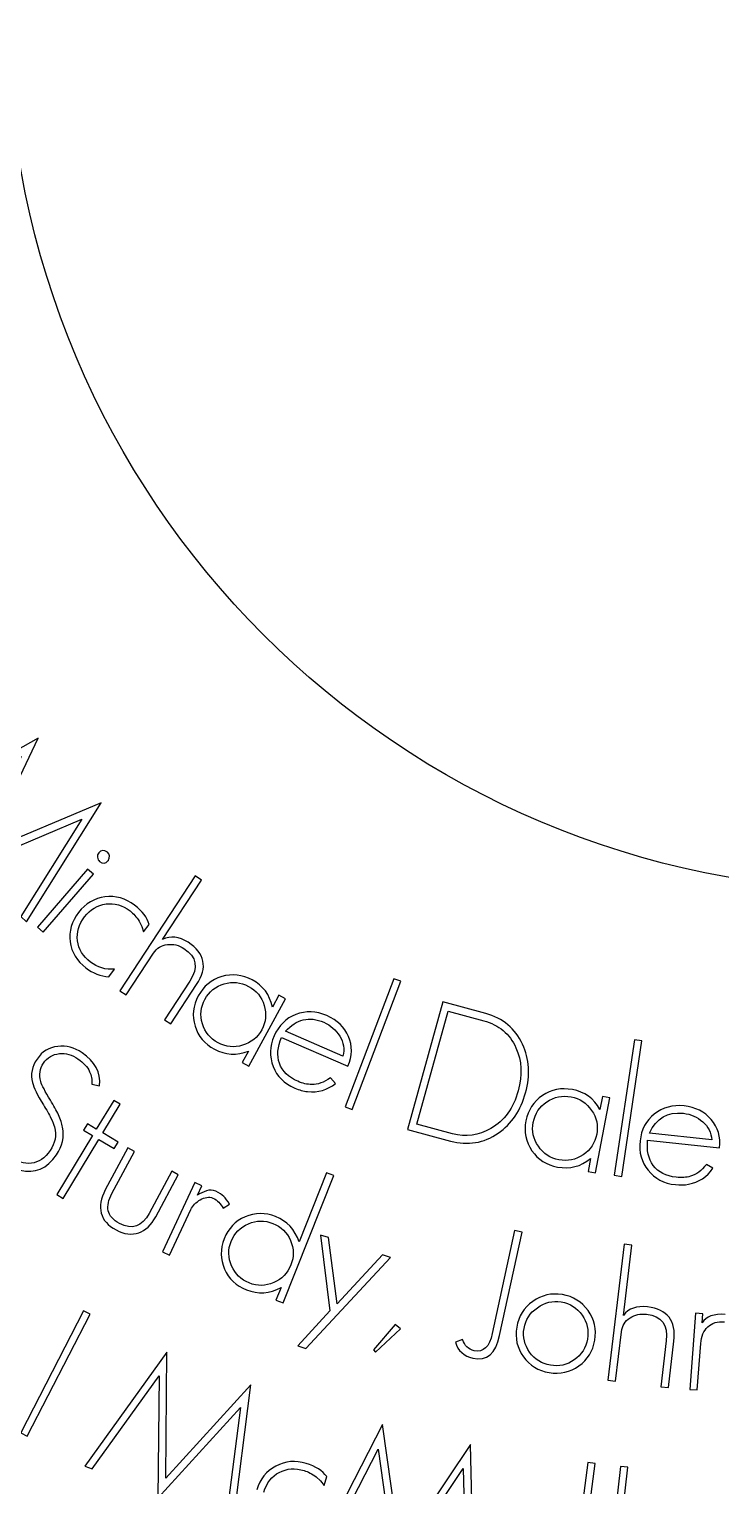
# Model space of a CAD drawing. Extents: x 17 to 567, y 64 to 412.
# Drawn here: x 116 to 167.2, y 141.6 to 249.4 of the extents above; entities that cross this region are included whole.
import ezdxf

# ---------------------------------------------------------------- set-up
doc = ezdxf.new("R2010")
doc.units = 0
doc.layers.add('Names', color=7, linetype='CONTINUOUS')

msp = doc.modelspace()

# ---------------------------------------------------------------- linework, layer by layer
at = {"layer": 'Names', "color": 7}
for points in [[(115.770925, 183.306793), (121.324613, 192.128521), (112.634403, 188.470935), (116.654876, 196.915286), (107.544404, 191.774538), (107.937356, 191.370046), (115.395939, 195.564718), (111.478032, 187.369902), (119.892301, 190.916642), (115.368014, 183.721508), (115.770925, 183.306793)], [(121.836544, 187.843324), (121.836544, 187.843135)], [(117.025414, 182.547599), (120.738076, 186.845406), (120.306925, 187.21044), (116.594263, 182.912611), (117.025414, 182.547599)], [(125.862797, 182.018548), (128.740685, 186.405049), (128.265309, 186.710738), (122.690199, 178.213193), (123.165613, 177.90749), (125.192344, 180.996666)], [(124.13225, 183.377267), (124.313005, 182.98092), (124.455182, 182.57958), (124.867732, 183.112074)], [(121.879411, 179.254796), (121.879521, 179.254796)], [(121.879521, 179.254796), (122.30875, 179.80888)], [(139.899748, 169.431349), (143.50542, 178.914428), (142.987499, 179.107507), (139.381809, 169.624426), (139.899748, 169.431349)], [(127.875764, 178.927873), (125.999847, 176.068615), (126.475614, 175.762641)], [(126.475614, 175.762641), (128.381859, 178.668166)], [(132.261068, 172.633987), (134.966831, 177.614461), (134.467202, 177.880495), (133.995541, 177.012306)], [(149.794739, 176.525871), (146.619366, 177.38563), (144.014139, 167.95533), (147.1895, 167.095593)], [(147.339143, 167.636946), (144.697535, 168.352188), (147.007363, 176.713123), (149.648949, 175.99789)], [(133.208285, 175.332243), (133.208395, 175.332314)], [(134.681711, 174.76155), (139.587317, 172.641568)], [(139.220143, 173.382934), (134.973207, 175.218096)], [(132.226705, 173.756312), (131.761439, 172.899928), (132.261068, 172.633987)], [(159.866849, 164.477742), (161.365661, 174.501144), (160.818263, 174.581428), (159.319423, 164.558004), (159.866849, 164.477742)], [(139.220143, 173.382934), (139.220143, 173.382934)], [(138.670414, 171.349566), (138.29562, 171.765491)], [(120.619396, 171.297752), (121.194711, 171.187979)], [(152.205049, 170.819803), (152.20503, 170.819803)], [(152.751748, 170.671685), (152.751838, 170.671685)], [(157.933559, 164.736947), (159.000467, 170.292547), (158.443137, 170.397534), (158.257138, 169.429117)], [(122.277508, 166.532238), (122.568803, 167.012911), (121.436579, 167.691491), (122.722973, 169.814229), (122.239628, 170.103904), (120.953253, 167.981167), (120.292842, 168.376961), (120.001572, 167.896292), (120.661958, 167.500498), (118.018069, 163.137604), (118.501411, 162.847926), (121.145303, 167.210819), (122.277508, 166.532238)], [(158.017043, 167.59242), (158.017043, 167.59242)], [(161.790645, 167.162813), (167.110918, 166.580219)], [(166.537953, 167.180237), (161.932191, 167.684605)], [(166.537953, 167.180237), (166.537953, 167.180237)], [(118.006357, 166.073681), (118.006266, 166.073751)], [(122.110709, 163.20536), (123.785178, 166.320984), (123.287488, 166.585533), (121.61301, 163.469913)], [(157.559666, 165.797219), (157.376176, 164.841933), (157.933559, 164.736947)], [(166.622738, 165.076832), (166.140076, 165.363855)], [(125.352917, 161.482004), (127.027415, 164.597622), (126.541951, 164.855669), (124.867453, 161.740046)], [(128.446445, 163.080883), (128.772226, 163.775873), (128.260746, 164.012996), (125.858101, 158.887445), (126.369575, 158.650322), (127.951989, 162.026067)], [(134.783212, 155.116186), (138.537338, 164.535982), (138.012732, 164.742743), (135.973408, 159.625727)], [(130.339078, 162.127963), (130.811439, 162.422411)], [(125.352917, 161.482114), (125.352917, 161.482004)], [(142.74226, 158.474173), (142.152457, 158.663595), (138.782126, 155.05507), (138.142952, 159.950898), (137.566736, 160.135979), (138.260105, 154.517553), (135.876778, 151.944586), (136.479384, 151.751058), (142.74226, 158.474173)], [(150.827173, 152.703931), (152.485124, 160.360676), (151.933044, 160.478899), (150.280906, 152.849097)], [(159.991318, 154.188595), (160.608208, 159.38307), (160.047776, 159.448836), (158.852766, 149.386104), (159.413177, 149.320335), (159.84761, 152.978502)], [(135.367378, 157.920614), (135.36731, 157.920109)], [(134.634289, 156.2647), (134.258849, 155.322648), (134.783212, 155.116186)], [(115.840984, 145.256817), (120.488219, 154.269731), (119.999133, 154.520056), (115.351896, 145.507154), (115.840984, 145.256817)], [(165.838468, 153.631948), (165.889618, 154.314545), (165.326856, 154.356088), (164.905405, 148.7165), (165.46817, 148.674957), (165.724321, 152.102558)], [(143.48723, 153.194803), (143.078705, 153.521836), (141.493206, 151.64514), (141.632186, 151.478539), (143.48723, 153.194803)], [(148.087086, 152.40843), (147.552139, 152.214682)], [(150.827173, 152.703792), (150.827173, 152.703931)], [(157.331602, 152.441944), (157.331602, 152.441944)], [(157.874809, 152.350851), (157.874809, 152.350851)], [(163.163699, 152.2991), (162.761577, 148.91315), (163.322421, 148.847294)], [(163.322421, 148.847294), (163.731047, 152.288009)], [(131.091988, 138.74334), (132.408069, 149.055128), (126.095514, 142.138716), (126.185707, 151.473654), (120.115451, 143.035881), (120.639784, 142.830942), (125.615285, 149.726131), (125.51327, 140.660295), (131.623167, 147.361918), (130.554586, 138.953694), (131.091988, 138.74334)], [(148.904582, 134.247509), (148.656737, 144.639377), (143.454315, 136.859546), (142.140996, 146.102753), (137.406702, 136.854779), (137.955934, 136.730173), (141.839549, 144.289661), (143.100532, 135.310733), (148.134843, 142.847969), (148.341385, 134.375127), (148.904582, 134.247509)], [(156.598025, 133.192622), (157.911986, 143.240362), (157.36675, 143.311132), (156.052766, 133.263366), (156.598025, 133.192622)], [(159.187289, 132.883549), (160.331836, 142.951843), (159.785468, 143.013509), (158.64091, 132.945192), (159.187289, 132.883549)], [(137.239652, 142.246886), (137.547517, 141.938609), (137.821357, 141.612287), (138.017397, 142.254303)]]:
    msp.add_lwpolyline(points, dxfattribs=at)
for points in [[(179.056933, 185.631686), (143.328819, 185.631686), (114.371656, 214.588869), (114.371656, 250.316963)], [(121.142678, 188.430685), (121.059795, 188.320683), (121.023086, 188.207938), (121.032216, 188.091959)], [(121.032216, 188.091959), (121.062346, 187.958222), (121.116, 187.85895), (121.19288, 187.793774)], [(121.786294, 188.480638), (121.519053, 188.634683), (121.304524, 188.618015), (121.142678, 188.430685)], [(121.19288, 187.793774), (121.424294, 187.597965), (121.638845, 187.614393), (121.836544, 187.843324)], [(121.836544, 187.843135), (121.978273, 188.119845), (121.961385, 188.332333), (121.786294, 188.480638)], [(121.595368, 185.165433), (120.806676, 185.062506), (120.154161, 184.677733), (119.637813, 184.011254)], [(120.077021, 183.677851), (120.509081, 184.235592), (121.041823, 184.555889), (121.675271, 184.638781)], [(123.787919, 184.553408), (123.114912, 185.064408), (122.384064, 185.268407), (121.595368, 185.165433)], [(121.675271, 184.638781), (122.295883, 184.719767), (122.887878, 184.54659), (123.451236, 184.118693)], [(124.867732, 183.112074), (124.726006, 183.634027), (124.366017, 184.114448), (123.787919, 184.553408)], [(119.637813, 184.011254), (119.121657, 183.344992), (118.915575, 182.621504), (119.019602, 181.840694)], [(119.562685, 181.911588), (119.479201, 182.53868), (119.650575, 183.12743), (120.077021, 183.677851)], [(123.451236, 184.118693), (123.70019, 183.929728), (123.927201, 183.682527), (124.13225, 183.377267)], [(127.749354, 181.801516), (127.084317, 182.229125), (126.455461, 182.301467), (125.862797, 182.018548)], [(119.019602, 181.840694), (119.123666, 181.059878), (119.512114, 180.413979), (120.185101, 179.902979)], [(120.521973, 180.33768), (119.965989, 180.759842), (119.646212, 181.284491), (119.562685, 181.911588)], [(125.192344, 180.996666), (125.443429, 181.379337), (125.787421, 181.593473), (126.224366, 181.639072)], [(126.224366, 181.639072), (126.653276, 181.689722), (127.061121, 181.590922), (127.447906, 181.342137)], [(127.447906, 181.342137), (128.391169, 180.735608), (128.533782, 179.930846), (127.875764, 178.927873)], [(128.381859, 178.668166), (129.220603, 179.946594), (129.00975, 180.991047), (127.749354, 181.801516)], [(122.30875, 179.80888), (121.644531, 179.761433), (121.048952, 179.937593), (120.521973, 180.33768)], [(120.185101, 179.902979), (120.697334, 179.514051), (121.2621, 179.298002), (121.879411, 179.254796)], [(130.238974, 179.261093), (129.477076, 179.034474), (128.899615, 178.559327), (128.506556, 177.835806)], [(132.496549, 179.023199), (131.765652, 179.412338), (131.013135, 179.49164), (130.238974, 179.261093)], [(133.995541, 177.012306), (133.799961, 177.924841), (133.300512, 178.595133), (132.496549, 179.023199)], [(128.993841, 177.576195), (129.308425, 178.155225), (129.784139, 178.539448), (130.420979, 178.72894)], [(130.420979, 178.72894), (131.045269, 178.91471), (131.649744, 178.851947), (132.23437, 178.540658)], [(132.23437, 178.540658), (132.811071, 178.233615), (133.195122, 177.764835), (133.386528, 177.134362)], [(128.506556, 177.835806), (128.113454, 177.11227), (128.033162, 176.367209), (128.265668, 175.600656)], [(128.81584, 175.774254), (128.624595, 176.404865), (128.683695, 177.005511), (128.993841, 177.576195)], [(133.386528, 177.134362), (133.577773, 176.503869), (133.518662, 175.903176), (133.208285, 175.332243)], [(129.967536, 174.367958), (129.39106, 174.674891), (129.007156, 175.143651), (128.81584, 175.774254)], [(135.731823, 176.459351), (135.003469, 176.176494), (134.467721, 175.645961), (134.124601, 174.867739)], [(134.973207, 175.218096), (135.776137, 176.126213), (136.718427, 176.346578), (137.800083, 175.87917)], [(138.021449, 176.381275), (137.235607, 176.72083), (136.472411, 176.746826), (135.731823, 176.459351)], [(137.800083, 175.87917), (138.315621, 175.656432), (138.709273, 175.316975), (138.981059, 174.860912)], [(139.632967, 174.833184), (139.33619, 175.529223), (138.799034, 176.045238), (138.021449, 176.381275)], [(149.648949, 175.99789), (150.778653, 175.692009), (151.573645, 175.022465), (152.033896, 173.989232)], [(152.522685, 174.254081), (151.984936, 175.421804), (151.075627, 176.179048), (149.794739, 176.525871)], [(128.265668, 175.600656), (128.494824, 174.846666), (128.974746, 174.275104), (129.705611, 173.885945)], [(133.208395, 175.332314), (132.893966, 174.753532), (132.418339, 174.3694), (131.781451, 174.179907)], [(134.124601, 174.867739), (133.785285, 174.098193), (133.76091, 173.346858), (134.051528, 172.613687)], [(134.516021, 172.846125), (134.316557, 173.420461), (134.372014, 174.058913), (134.681711, 174.76155)], [(138.981059, 174.860912), (139.266131, 174.389068), (139.345822, 173.896415), (139.220143, 173.382934)], [(139.587317, 172.641568), (139.923001, 173.402924), (139.938227, 174.133448), (139.632967, 174.833184)], [(118.092166, 174.098094), (117.457635, 174.032624), (116.948416, 173.721197), (116.564526, 173.163837)], [(119.904304, 173.627031), (119.328576, 174.01917), (118.724539, 174.17619), (118.092166, 174.098094)], [(118.222779, 173.560875), (118.689414, 173.608323), (119.14621, 173.479892), (119.593196, 173.175411)], [(121.194711, 171.187979), (121.288505, 172.164138), (120.858317, 172.977158), (119.904304, 173.627031)], [(129.705611, 173.885945), (130.517739, 173.453563), (131.358107, 173.410358), (132.226705, 173.756312)], [(131.781451, 174.179907), (131.157051, 173.993914), (130.552385, 174.056669), (129.967536, 174.367958)], [(152.033896, 173.989232), (152.466678, 173.029883), (152.523735, 171.973392), (152.205049, 170.819803)], [(152.751838, 170.671685), (153.109433, 171.966117), (153.033075, 173.160236), (152.522685, 174.254081)], [(116.564526, 173.163837), (116.180644, 172.60647), (116.068867, 172.024147), (116.229181, 171.416884)], [(116.837254, 171.500529), (116.701234, 172.013925), (116.76538, 172.462642), (117.030091, 172.846715)], [(117.030091, 172.846715), (117.325634, 173.275803), (117.723186, 173.513857), (118.222779, 173.560875)], [(119.593196, 173.175411), (120.017269, 172.886514), (120.304803, 172.568921), (120.455769, 172.222648)], [(134.051528, 172.613687), (134.333536, 171.884193), (134.86745, 171.349656), (135.653292, 171.0101)], [(135.87467, 171.512174), (135.181679, 171.81164), (134.728788, 172.256269), (134.516021, 172.846125)], [(117.553235, 170.116796), (117.161502, 170.759806), (116.922829, 171.221053), (116.837254, 171.500529)], [(120.455769, 172.222648), (120.584708, 171.957848), (120.639256, 171.649551), (120.619396, 171.297752)], [(136.91568, 171.271159), (136.576793, 171.278158), (136.22979, 171.358746), (135.87467, 171.512174)], [(138.29562, 171.765491), (137.805448, 171.429559), (137.34546, 171.264789), (136.91568, 171.271159)], [(116.229181, 171.416884), (116.318673, 171.046326), (116.586708, 170.498697), (117.033514, 169.77395)], [(135.653292, 171.0101), (135.982891, 170.867685), (136.297168, 170.781698), (136.596123, 170.752206)], [(136.596123, 170.752206), (137.376521, 170.673928), (138.067946, 170.873172), (138.670414, 171.349566)], [(152.20503, 170.819803), (151.847434, 169.525374), (151.174659, 168.595486), (150.1867, 168.030025)], [(150.719062, 167.673124), (151.71411, 168.368915), (152.391689, 169.368433), (152.751748, 170.671685)], [(153.991211, 170.454924), (153.333543, 170.011841), (152.927197, 169.386764), (152.772197, 168.579687)], [(156.216514, 170.900409), (155.401253, 171.053774), (154.659485, 170.905404), (153.991211, 170.454924)], [(154.326587, 170.001641), (154.865524, 170.364712), (155.461053, 170.484873), (156.113189, 170.362138)], [(156.113189, 170.362138), (156.756487, 170.240954), (157.265223, 169.908375), (157.63934, 169.364098)], [(158.257138, 169.429117), (157.793515, 170.241183), (157.113289, 170.731617), (156.216514, 170.900409)], [(117.033514, 169.77395), (117.270316, 169.391116), (117.457085, 169.064672), (117.593813, 168.794608)], [(118.150344, 169.021221), (117.999259, 169.351046), (117.800236, 169.716241), (117.553235, 170.116796)], [(153.315882, 168.477263), (153.4398, 169.123143), (153.776815, 169.631273), (154.326587, 170.001641)], [(157.63934, 169.364098), (158.013459, 168.819844), (158.139367, 168.229288), (158.017043, 167.59242)], [(161.932191, 167.684605), (162.426625, 168.787761), (163.260365, 169.275069), (164.433402, 169.146626)], [(164.494244, 169.691154), (163.641995, 169.784547), (162.905403, 169.585033), (162.284441, 169.092702)], [(166.49731, 168.68648), (166.005208, 169.263887), (165.337527, 169.598797), (164.494244, 169.691154)], [(117.593813, 168.794608), (117.730516, 168.524532), (117.818146, 168.304419), (117.856855, 168.134233)], [(118.452113, 168.126816), (118.40186, 168.39326), (118.301488, 168.691382), (118.150344, 169.021221)], [(152.772197, 168.579687), (152.617241, 167.772602), (152.767202, 167.038155), (153.221715, 166.37635)], [(153.69365, 166.705777), (153.319559, 167.250192), (153.193629, 167.840674), (153.315882, 168.477263)], [(162.284441, 169.092702), (161.673754, 168.608536), (161.321228, 167.944473), (161.226952, 167.100498)], [(164.433402, 169.146626), (164.992493, 169.085466), (165.470191, 168.87696), (165.866465, 168.52136)], [(165.866465, 168.52136), (166.28016, 168.154564), (166.503996, 167.707539), (166.537953, 167.180237)], [(167.110918, 166.580219), (167.203112, 167.405899), (166.998633, 168.107989), (166.49731, 168.68648)], [(117.856855, 168.134233), (118.014324, 167.507003), (117.908905, 166.925961), (117.54045, 166.391113)], [(118.006266, 166.073751), (118.447117, 166.713854), (118.595747, 167.398212), (118.452113, 168.126816)], [(147.1895, 167.095593), (148.479335, 166.746357), (149.655846, 166.938813), (150.719062, 167.673124)], [(150.1867, 168.030025), (149.266848, 167.503029), (148.31765, 167.372016), (147.339143, 167.636946)], [(158.017043, 167.59242), (157.893117, 166.9468), (157.55618, 166.438814), (157.006431, 166.068437)], [(162.206802, 165.285025), (161.844239, 165.774847), (161.705499, 166.400774), (161.790645, 167.162813)], [(115.307099, 164.941707), (116.401198, 164.672199), (117.300968, 165.049426), (118.006357, 166.073681)], [(117.54045, 166.391113), (117.151345, 165.826186), (116.685368, 165.512979), (116.142572, 165.451516)], [(153.221715, 166.37635), (153.669314, 165.725515), (154.30075, 165.323376), (155.116011, 165.169918)], [(155.219327, 165.707624), (154.5763, 165.828579), (154.067741, 166.16137), (153.69365, 166.705777)], [(157.006431, 166.068437), (156.467452, 165.705093), (155.871734, 165.584821), (155.219327, 165.707624)], [(161.226952, 167.100498), (161.133655, 166.265936), (161.33581, 165.541277), (161.832959, 164.926529)], [(116.142572, 165.451516), (115.61206, 165.392154), (115.055263, 165.561066), (114.47217, 165.958272)], [(155.116011, 165.169918), (156.021916, 164.999441), (156.836466, 165.208458), (157.559666, 165.797219)], [(163.904213, 164.410475), (163.152678, 164.492855), (162.586879, 164.784295), (162.206802, 165.285025)], [(164.821029, 163.896808), (165.589715, 164.051547), (166.190267, 164.444756), (166.622738, 165.076832)], [(166.140076, 165.363855), (165.772739, 164.899001), (165.382922, 164.606472), (164.970562, 164.486249)], [(161.832959, 164.926529), (162.321006, 164.312812), (162.99114, 163.959303), (163.843372, 163.865978)], [(163.843372, 163.865978), (164.200826, 163.826938), (164.526719, 163.837247), (164.821029, 163.896808)], [(164.970562, 164.486249), (164.644801, 164.393555), (164.289356, 164.368257), (163.904213, 164.410475)], [(121.61301, 163.469913), (121.279858, 162.850028), (121.182138, 162.280947), (121.31984, 161.762669)], [(121.835796, 161.938549), (121.763923, 162.308176), (121.856314, 162.73044), (122.110709, 163.20536)], [(129.115078, 163.405526), (128.866736, 163.329349), (128.643826, 163.221128), (128.446445, 163.080883)], [(128.655786, 162.749608), (128.807551, 162.835395), (128.966025, 162.892923), (129.131534, 162.921913)], [(129.799907, 163.374996), (129.591776, 163.471493), (129.363442, 163.481574), (129.115078, 163.405526)], [(129.131534, 162.921913), (129.296993, 162.950943), (129.450488, 162.933315), (129.591915, 162.867157)], [(129.591915, 162.867157), (129.758513, 162.789977), (129.903022, 162.687782), (130.025597, 162.560522)], [(130.395376, 162.993146), (130.256164, 163.128243), (130.05761, 163.255523), (129.799907, 163.374996)], [(130.811439, 162.422411), (130.673368, 162.667792), (130.534636, 162.858038), (130.395376, 162.993146)], [(121.31984, 161.762669), (121.457458, 161.24441), (121.821902, 160.828205), (122.412845, 160.514086)], [(122.672509, 160.997248), (122.194963, 161.251067), (121.916057, 161.564848), (121.835796, 161.938549)], [(124.867453, 161.740046), (124.335317, 160.749906), (123.603662, 160.502315), (122.672509, 160.997248)], [(127.951989, 162.026067), (128.014053, 162.158434), (128.109001, 162.290599), (128.23667, 162.422682)], [(128.23667, 162.422682), (128.364471, 162.554827), (128.504115, 162.663782), (128.655786, 162.749608)], [(130.025597, 162.560522), (130.148144, 162.433412), (130.252668, 162.289126), (130.339078, 162.127963)], [(134.233875, 161.504348), (133.465629, 161.807144), (132.712189, 161.799657), (131.973546, 161.481516)], [(124.095194, 160.303221), (124.604893, 160.47735), (125.02412, 160.870338), (125.352917, 161.482114)], [(131.973546, 161.481516), (131.246643, 161.168997), (130.730986, 160.630859), (130.426615, 159.867109)], [(130.938818, 159.666412), (131.182418, 160.277624), (131.608023, 160.713841), (132.215673, 160.975077)], [(132.215673, 160.975077), (132.811303, 161.231159), (133.416418, 161.238074), (134.031005, 160.995594)], [(134.031005, 160.995594), (134.636733, 160.756831), (135.070966, 160.33531), (135.333644, 159.731044)], [(135.973408, 159.625727), (135.658519, 160.545145), (135.078684, 161.171354), (134.233875, 161.504348)], [(122.412845, 160.514086), (123.011957, 160.195641), (123.57273, 160.125317), (124.095194, 160.303221)], [(130.426615, 159.867109), (130.122224, 159.103359), (130.129754, 158.354073), (130.449447, 157.619243)], [(130.972552, 157.856197), (130.709927, 158.460601), (130.698652, 159.064006), (130.938818, 159.666412)], [(135.333644, 159.731044), (135.596322, 159.126747), (135.607594, 158.523271), (135.367378, 157.920614)], [(130.449447, 157.619243), (130.763538, 156.896706), (131.30471, 156.384044), (132.072964, 156.081214)], [(132.275512, 156.591282), (131.669533, 156.830158), (131.23521, 157.251787), (130.972552, 157.856197)], [(135.36731, 157.920109), (135.12382, 157.309143), (134.698269, 156.873067), (134.090647, 156.6118)], [(134.090647, 156.6118), (133.494879, 156.355469), (132.889851, 156.348374), (132.275512, 156.591282)], [(132.072964, 156.081214), (132.943292, 155.738184), (133.797046, 155.799324), (134.634289, 156.2647)], [(155.472457, 155.725478), (154.657862, 155.861955), (153.926376, 155.693042), (153.278036, 155.218237)], [(153.619403, 154.758458), (154.160347, 155.149186), (154.747505, 155.291463), (155.380904, 155.185293)], [(157.380943, 154.544451), (156.91441, 155.196726), (156.278227, 155.590398), (155.472457, 155.725478)], [(153.278036, 155.218237), (152.622467, 154.754346), (152.226732, 154.121747), (152.090924, 153.320411)], [(152.634129, 153.229389), (152.740927, 153.85958), (153.06938, 154.369262), (153.619403, 154.758458)], [(155.380904, 155.185293), (156.041925, 155.07438), (156.559775, 154.751642), (156.934439, 154.216746)], [(156.934439, 154.216746), (157.310593, 153.690659), (157.442978, 153.099045), (157.331602, 152.441944)], [(157.874809, 152.350851), (158.012198, 153.160978), (157.847377, 153.892163), (157.380943, 154.544451)], [(161.771957, 154.820623), (160.987986, 154.912616), (160.394461, 154.701951), (159.991318, 154.188595)], [(160.482971, 154.006733), (160.843248, 154.240151), (161.251375, 154.33009), (161.70735, 154.276546)], [(161.70735, 154.276546), (162.819294, 154.146013), (163.304734, 153.486781), (163.163699, 152.2991)], [(163.731047, 152.288009), (163.910882, 153.801882), (163.257794, 154.646085), (161.771957, 154.820623)], [(167.528855, 154.262102), (166.695783, 154.323765), (166.132346, 154.11354), (165.838468, 153.631948)], [(152.090924, 153.320411), (151.953533, 152.510315), (152.118046, 151.779128), (152.584576, 151.126862)], [(153.047308, 151.46611), (152.663567, 152.002648), (152.525837, 152.590427), (152.634129, 153.229389)], [(159.84761, 152.978502), (159.901467, 153.431644), (160.113212, 153.774405), (160.482971, 154.006733)], [(165.724321, 152.102558), (165.764461, 152.639576), (165.937929, 153.052348), (166.244953, 153.340861)], [(166.244953, 153.340861), (166.542686, 153.630057), (166.957098, 153.755025), (167.488162, 153.715776)], [(147.552139, 152.214682), (147.740652, 151.56734), (148.171453, 151.171585), (148.844579, 151.027421)], [(148.949836, 151.579072), (148.510038, 151.673371), (148.222434, 151.94972), (148.087086, 152.40843)], [(148.844579, 151.027421), (149.876462, 150.806514), (150.537305, 151.365235), (150.827173, 152.703792)], [(150.280906, 152.849097), (150.066386, 151.858317), (149.622682, 151.434975), (148.949836, 151.579072)], [(157.331602, 152.441944), (157.221832, 151.793922), (156.897149, 151.279067), (156.357757, 150.897395)], [(156.700948, 150.450812), (157.346218, 150.907409), (157.737488, 151.540755), (157.874809, 152.350851)], [(152.584576, 151.126862), (153.043726, 150.485435), (153.680614, 150.09644), (154.49524, 149.95989)], [(154.586731, 150.499722), (153.944204, 150.60744), (153.431062, 150.929552), (153.047308, 151.46611)], [(154.49524, 149.95989), (155.310109, 149.82319), (156.045352, 149.986814), (156.700948, 150.450812)], [(156.357757, 150.897395), (155.828977, 150.523005), (155.238625, 150.390428), (154.586731, 150.499722)], [(136.50477, 143.228447), (135.698549, 143.472958), (134.946681, 143.409884), (134.249208, 143.039256)], [(134.249208, 143.039256), (133.551727, 142.668656), (133.080255, 142.081589), (132.834764, 141.278057)], [(133.360891, 141.118463), (133.566292, 141.790891), (133.949053, 142.275986), (134.509174, 142.573829)], [(134.509174, 142.573829), (135.057986, 142.865447), (135.669861, 142.908923), (136.344767, 142.704374)], [(136.344767, 142.704374), (136.643003, 142.613981), (136.941298, 142.461415), (137.239652, 142.246886)], [(138.017397, 142.254303), (137.701514, 142.693712), (137.197321, 143.018442), (136.50477, 143.228447)]]:
    msp.add_open_spline(points, degree=3, dxfattribs=at)

doc.saveas('drawing.dxf')
